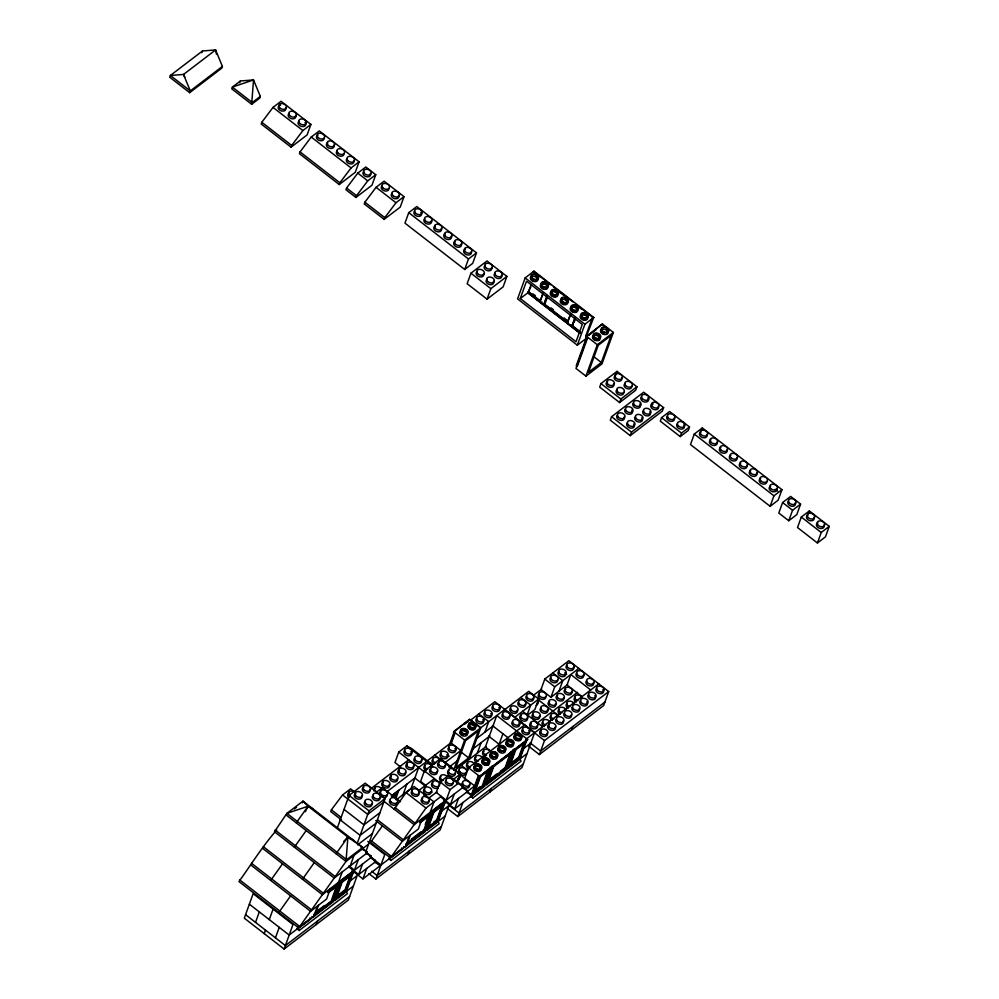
<?xml version="1.0" encoding="UTF-8"?>
<svg xmlns="http://www.w3.org/2000/svg" width="999" height="999" viewBox="0 0 999 999"><rect width="100%" height="100%" fill="white"/><g stroke="black" fill="none" stroke-linecap="round" stroke-linejoin="round"><path stroke-width="1.5" d="M352.747 839.722L347.889 837.1L346.016 861.438L298.713 927.921L238.973 881.593C251.311 864.335 262.712 845.928 276.748 829.994M201.86 52.722L202.497 50.974L215.609 49.95L222.402 66.409L221.766 68.169L189.66 92.67L169.743 77.223L170.379 75.474L202.497 50.974M189.66 92.67L190.297 90.921L222.402 66.409M239.772 82.717L240.409 80.969L253.534 79.945L260.327 96.404L259.69 98.152L251.661 104.283L231.756 88.836L232.38 87.088L240.409 80.969M251.661 104.283L253.534 79.945L232.38 87.088L252.297 102.535L260.327 96.404M261.813 122.265L261.189 124.013L291.046 147.178L307.105 134.927L310.901 124.425L281.044 101.274L273.014 107.392L261.813 122.265L291.683 145.429L291.046 147.178M300.05 151.91L299.425 153.659L339.248 184.54L355.294 172.29L359.103 161.801L319.28 130.919L311.251 137.038L300.05 151.91L339.872 182.792L339.248 184.54M346.591 187.999L345.954 189.748L355.906 197.465L371.965 185.215L375.761 174.725L365.809 166.995L357.779 173.127L346.591 187.999L356.543 195.717L355.906 197.465M364.885 202.185L364.248 203.933L384.153 219.368L400.212 207.118L404.008 196.628L384.103 181.181L376.074 187.312L364.885 202.185L384.79 217.62L384.153 219.368M408.753 212.65L404.957 223.139L464.685 269.468L472.714 263.336L476.511 252.847L416.783 206.531L408.753 212.65L468.494 258.966L464.685 269.468M470.941 273.214L467.145 283.716L487.05 299.151L503.109 286.9L506.905 276.411L487 260.964L470.941 273.214L490.846 288.661L487.05 299.151M286.288 815.122L346.016 861.438L362.075 849.187L362.712 847.439L302.972 801.123L286.913 813.373L274.463 831.742L334.19 878.059L366.308 853.558L366.933 851.81L360.901 847.127M255.519 922.389L259.315 911.9M270.717 880.419L282.542 863.798M302.335 802.871L302.972 801.123L308.067 806.218L350.05 838.71M296.241 822.839L308.067 806.218L312.924 808.84M294.368 847.177L306.193 830.556M264.211 933.615L265.472 930.106M269.28 919.617L273.077 909.127M278.796 912.474L290.634 895.853M275.437 937.836L279.233 927.334M302.46 879.245L314.285 862.624M354.22 791.645L350.599 788.835L342.57 794.967L331.381 809.827L330.744 811.575L341.608 820.004M525.174 277.897L517.582 298.876L577.31 345.192L586.95 337.849L585.976 337.325L593.743 317.47L534.003 271.154L525.174 277.897L584.914 324.213L577.31 345.192M284.128 949.05L292.982 924.562L253.159 893.68L244.305 918.168L284.128 949.05L348.351 900.049L357.205 875.561L349.188 881.692M520.254 298.526L526.535 281.181L582.292 324.413L576.011 341.745L520.254 298.526L528.234 292.545L531.056 284.752M533.041 272.203L534.003 271.154M297.215 928.933L298.164 926.31M530.856 286.913L527.834 292.857L579.944 333.266M337.387 827.771L349.101 795.416L365.159 783.166L385.065 798.613L365.759 851.947M336.064 853.72L347.889 837.1L362.712 847.439L346.653 859.689L286.913 813.373L308.067 806.218L305.307 811.75M317.52 906.056L314.011 915.746L332.979 901.273L338.998 884.664L328.321 892.806M318.569 905.169L314.772 915.671L298.713 927.921M528.146 291.983L540.097 301.248L543.094 292.932M540.097 301.248L542.994 294.018M316.233 924.55L317.507 921.053M330.394 888.548L326.598 899.05L310.539 911.3L250.799 864.984M570.879 313.861L567.469 322.477L543.956 304.233L546.952 295.929M543.956 304.233L547.365 295.617M545.154 303.321L547.165 297.777M331.993 898.738L336.501 886.275M337.5 885.276L331.98 900.511L313.948 914.26M338.424 882.429L342.22 871.94M333.491 897.939L337.075 888.049M336.7 884.252L339.123 882.404L340.11 883.178L333.466 901.535L312.899 917.232L311.9 916.47M342.108 882.292L336.089 898.9L345.729 891.558L351.735 874.937L342.108 882.292L340.622 881.255L333.978 899.624L334.965 900.386L341.621 882.03L352.859 873.451L351.86 872.676M357.305 843.218L369.006 810.863L385.065 798.613M350.249 865.808L354.046 855.319M350.736 874.162L344.405 891.657L342.095 893.431M345.729 889.634L350.324 876.922M352.51 872.502L346.016 890.434L347.377 893.73L299.213 930.481L296.815 928.62M352.859 873.451L346.216 891.82L334.965 900.386M348.951 865.883L354.483 870.179L358.279 859.677M327.884 892.194L353.971 871.965L329.27 890.808M386.563 792.02L426.71 761.4L431.568 764.023L411.65 748.576L406.793 745.953L398.763 752.085L394.967 762.574L400.824 767.12M348.751 866.82L358.703 874.55L362.512 864.048M382.392 825.836L370.567 842.457L390.472 857.904L406.531 845.654L410.327 835.152M352.073 870.491L362.937 878.908L366.733 868.418M354.483 870.179L370.529 857.929L371.166 856.18L365.634 851.885M395.005 797.589L396.553 793.331L391.883 796.89M567.469 322.477L570.479 314.161M395.704 798.888L398.826 790.271L391.396 795.966M358.703 874.55L374.762 862.299L375.399 860.551L369.867 856.255M394.218 809.227L406.044 792.607L414.073 786.475L433.991 801.922L430.182 812.412M580.319 332.43L571.952 325.949L574.962 317.645M574.862 318.718L572.352 325.637L579.52 331.193M403.047 794.642L406.855 784.14M574.163 322.265L575.162 319.493M373.589 860.239L379.62 864.909L378.996 866.657L362.937 878.908M368.856 873.588L375.886 879.033L384.752 854.545L367.769 841.383M411.076 788.511L418.681 767.519M388.986 858.915L389.935 856.293M390.472 857.904L402.31 841.283L418.356 829.033L422.152 818.531M457.043 783.241L460.377 774.063L440.459 758.628L424.4 770.878L420.604 781.368L426.461 785.913M444.742 801.173L414.135 824.662L402.31 841.283L375.761 820.691M585.776 335.939L592.432 317.57M586.126 336.863L602.409 323.951L613.361 332.442L601.985 363.886L585.926 376.136L575.973 368.419L587.112 337.637L586.126 336.863L602.409 323.951M406.281 844.342L408.778 837.424M441.133 796.34L425.961 808.041L414.135 824.662L382.754 800.336M408.004 854.532L409.265 851.036M450.724 743.281L454.433 733.016L453.683 731.593L469.73 719.342L480.681 727.834L464.635 740.084L453.721 770.217M449.313 745.266L454.008 732.292L455.007 733.066L451.348 743.156M585.926 376.136L597.315 344.705L613.361 332.442M440.084 781.942L436.288 792.444L446.241 800.162L462.3 787.911L462.937 786.163L452.972 778.446L448.114 775.823L440.084 781.942L450.037 789.672L446.241 800.162M425.249 824.562L427.759 817.644M429.258 815.259L423.751 830.494L405.719 844.242M424.75 829.345L428.321 819.455M432.392 811.238L425.736 829.607L426.735 830.369L437.974 821.802L444.617 803.433L443.631 802.659L432.392 811.238L433.866 812.274L443.506 804.919L437.487 821.54L427.859 828.883L427.097 828.308L436.738 820.953L442.757 804.345M403.658 846.453L404.657 847.214L425.224 831.518L431.88 813.161L430.881 812.387M426.735 830.369L433.379 812.012L444.617 803.433M427.859 828.883L433.866 812.274M453.446 732.255L469.73 719.342M601.323 362.487L611.113 335.464L598.264 345.267L588.486 372.29L601.323 362.487L593.581 356.493M436.176 821.64L442.507 804.145L440.097 805.993M438.099 819.542L443.544 804.507M419.642 822.177L445.741 801.947L419.805 821.74M600.961 383.604L599.7 387.1L619.605 402.547L635.664 390.284L636.925 386.788L617.02 371.353L600.961 383.604L620.866 399.038L619.605 402.547M440.522 796.802L450.474 804.532L454.27 794.03M468.643 757.879L478.434 730.856L465.584 740.646L455.806 767.682L468.643 757.879L460.901 751.872M469.305 759.277L480.706 727.796L504.782 709.415M464.448 778.933L468.506 767.731L524.7 724.862M443.843 800.474L454.707 808.89L458.504 798.401M477.335 753.146L481.131 742.657M484.927 732.167L488.723 721.665L478.771 713.948M616.171 373.688L617.02 371.353M447.227 808.391L457.767 816.558L462.837 802.572M450.474 804.532L466.533 792.282L467.157 790.534L461.625 786.238M470.754 796.64L478.296 775.898L479.295 776.66L527.622 739.472L496.753 715.546L485.364 747.027L491.221 751.56M478.933 777.359L473.414 792.594L483.054 785.239L488.561 770.017M479.295 776.66L527.622 739.472M479.932 776.485L478.946 775.711L472.29 794.08L473.289 794.854L479.932 776.485L491.183 767.919L490.184 767.145M611.588 416.695L610.314 420.192L630.232 435.626L662.337 411.126L663.611 407.629L643.693 392.195L611.588 416.695L631.493 432.13L630.232 435.626M483.054 783.478L487.562 771.016M484.552 782.679L488.136 772.789M484.04 786.013L490.059 769.405L480.419 776.747L474.413 793.368L484.04 786.013L482.554 784.852M499.113 744.255L502.909 733.753M473.289 794.854L484.527 786.275L491.683 767.02M487.162 781.106L489.16 775.561M491.171 770.029L492.17 767.257M484.527 786.275L483.528 785.501L485.539 783.978L486.538 784.752L493.181 766.383L513.761 750.686L512.762 749.912M487.662 783.253L493.668 766.645L512.637 752.172L511.638 751.398L505.631 768.019L486.663 782.492L487.662 783.253L506.618 768.793L512.637 752.172M489.872 792.057L491.146 788.561M500.387 771.253L505.132 767.632L510.639 752.397M506.63 766.87L511.226 754.145M507.617 767.132L508.616 767.906L515.259 749.537L526.498 740.958L525.499 740.184M518.369 758.291L508.741 765.646L509.727 766.408L515.746 749.799L525.387 742.444M528.871 746.39L539.41 754.57L603.633 705.556L608.703 691.57L568.881 660.689L544.792 679.07L540.996 689.56L550.948 697.277L567.619 684.552M539.41 754.57L544.48 740.571L504.657 709.69L528.733 691.32L538.698 699.038L534.89 709.527L526.873 715.659L530.669 705.157L520.716 697.439M523.888 743.056L518.056 759.165L511.101 764.472M519.368 757.142L523.976 744.43M508.616 767.906L519.855 759.327L526.498 740.958M480.706 727.796L470.741 720.079L494.83 701.698L534.652 732.579L521.99 767.557L457.767 816.558M550.948 697.277L554.745 686.788L578.833 668.406M558.978 691.158L562.774 680.656L552.822 672.939M661.575 417.657L660.314 421.153L680.219 436.588L688.249 430.469L689.51 426.973L669.605 411.526L661.575 417.657L681.493 433.091L680.219 436.588M571.528 730.057L572.789 726.56M694.28 434.053L690.484 444.555L770.129 506.306L778.159 500.187L781.955 489.685L702.309 427.934L694.28 434.053L773.925 495.816L770.129 506.306M701.36 430.557L702.309 427.934M782.604 502.547L778.808 513.036L788.76 520.754L796.79 514.635L800.586 504.133L790.634 496.416L782.604 502.547L792.557 510.264L788.76 520.754M801.31 517.045L797.514 527.547L817.432 542.981L825.449 536.85L829.257 526.361L809.34 510.926L801.31 517.045L821.228 532.492L817.432 542.981M808.391 513.548L809.34 510.926M291.683 145.429L302.884 130.557L310.901 124.425M339.872 182.792L351.074 167.919L359.103 161.801M356.543 195.717L367.732 180.844L375.761 174.725M384.79 217.62L395.991 202.747L404.008 196.628M343.681 841.508L347.889 837.1M468.494 258.966L476.511 252.847M490.846 288.661L506.905 276.411M541.171 302.585L541.97 301.973M571.041 325.749L571.84 325.125M571.952 325.949L573.151 325.025M584.914 324.213L593.743 317.47M589.098 335.065L596.316 329.558M620.866 399.038L636.925 386.788M631.493 432.13L663.611 407.629M681.493 433.091L689.51 426.973M294.318 808.99L296.603 807.242M370.429 789.023L408.716 759.802M464.847 724.025L468.456 721.266M376.598 792.032L382.33 787.662L400.437 801.697M773.925 495.816L781.955 489.685M391.408 795.916L415.497 777.547M383.803 802.11L367.744 814.36L342.57 794.967M396.166 799.887L411.7 788.036M476.898 738.286L493.581 725.561M532.966 695.679L541.608 689.085M380.007 812.599L363.948 824.849L344.031 809.415M449.026 767.157L457.043 761.026M473.101 748.775L489.772 736.063M418.306 790.846L434.365 778.596M376.198 823.089L360.152 835.339L340.234 819.904M514.61 717.407L538.698 699.038M792.557 510.264L800.586 504.133M454.483 770.579L485.976 746.553M357.58 844.892L372.402 833.591M362.437 848.788L368.606 844.08M428.259 798.563L436.9 791.97M452.959 779.72L460.377 774.063M484.053 757.13L486.488 755.281M450.037 789.672L458.066 783.541L462.937 786.163M536.825 723.376L577.584 692.282M352.984 871.19L322.365 894.679L262.637 848.363M534.652 732.579L526.623 738.698L519.368 759.065L509.727 766.408M337.999 882.941L352.822 871.628L353.821 872.402M431.006 811.975L444.592 801.61L445.579 802.384M534.527 732.854L598.751 683.853M341.745 880.394L350.736 873.538M347.128 876.922L349.538 875.087M328.009 892.407L340.11 883.178M419.78 822.389L431.88 813.161M420.092 822.789L430.756 814.647L424.737 831.255L405.781 845.728M440.946 811.675L448.976 805.544L440.109 830.032L375.886 879.033M466.633 792.07L474.662 785.951L458.254 773.238M522.827 749.2L530.856 743.069M318.444 910.064L324.375 905.544M339.41 894.068L344.23 890.396L345.729 891.558M411.401 839.148L420.879 831.917M433.591 822.214L435.989 820.379L437.487 821.54M474.125 791.283L480.144 786.7M488.536 780.294L496.828 773.963M509.44 764.335L517.869 757.904L519.855 759.327M336.301 897.214L344.73 890.783M428.059 827.197L436.488 820.766M316.733 912.774L322.789 908.153M325.212 906.305L331.256 901.697M337.45 896.965L339.772 895.191M408.504 842.756L415.759 837.212M418.181 835.364L423.027 831.68M473.101 793.468L471.491 794.692L472.852 797.989L521.016 761.238L520.117 759.04M476.573 790.808L482.38 786.388M494.006 777.509L504.907 769.205M300.761 925.861L310.402 918.506M392.532 855.843L402.16 848.488M297.839 928.458L289.186 935.064L249.363 904.182M346.004 891.707L353.409 886.051M389.598 858.441L380.956 865.047L370.417 856.867M437.762 821.69L445.179 816.033M454.707 808.89L471.478 795.966M519.642 759.215L527.06 753.558M486.538 784.752L507.105 769.055L514.26 748.763L515.746 749.799M544.48 740.571L608.703 691.57M388.586 858.603L390.971 860.464L439.135 823.713L437.787 820.416L436.975 821.028L437.974 821.802M821.228 532.492L829.257 526.361M349.613 896.553L285.389 945.554L245.567 914.672M441.383 826.535L377.147 875.536L371.628 871.24M523.251 764.06L459.028 813.061L448.489 804.882M604.907 702.06L540.684 751.061L530.132 742.894M501.96 747.364L501.173 747.215A3.959 2.797 19.9 0 0 500.199 747.227M462.3 787.911L467.157 790.534M466.533 792.282L471.391 794.892L466.558 791.158M362.075 849.187L366.933 851.81M366.308 853.558L371.166 856.18M370.529 857.929L375.399 860.551M374.762 862.299L379.62 864.909M533.853 271.591L546.041 281.044M548.476 282.929L550.911 284.827M553.359 286.713L572.864 301.835M576.51 304.67L593.581 317.907M602.172 324.613L603.171 325.387M557.779 290.709L563.848 295.417M579.657 307.667L581.98 309.465M532.929 293.843L535.327 295.692M551.036 307.879L553.384 309.702M563.973 317.907L567.494 320.642M586.363 336.201L597.315 344.705M528.546 291.671L540.496 300.936M544.355 303.933L567.869 322.165M528.234 292.545L568.556 323.813M569.38 324.45L580.456 333.042M527.884 292.707L580.007 333.117M775.286 489.223L777.734 491.121M273.014 107.392L302.884 130.557M311.251 137.038L351.074 167.919M357.779 173.127L367.732 180.844M376.074 187.312L395.991 202.747M590.721 689.972L570.804 674.537L567.007 685.027L582.23 696.84M544.792 679.07L554.745 686.788M537.649 699.312L558.741 715.671M522.639 711.288L542.544 726.723M526.461 739.135L527.46 739.909M492.37 725.586L508.179 737.849M469.493 720.004L470.492 720.766M488.573 736.076L499.7 744.705M505.132 767.632L506.618 768.793M453.683 731.593L464.635 740.084M492.195 765.609L493.668 766.645M488.511 764.722L488.012 764.335A3.297 2.335 19.9 0 0 487.187 760.639A3.297 2.335 19.9 0 0 482.592 760.938M468.506 767.731L479.458 776.223M460.689 764.947L467.719 770.391M434.84 755.069L444.792 762.786L460.851 750.536L450.886 742.819L426.81 761.201L430.319 763.923M445.379 763.248L451.236 767.781M448.114 775.823L458.066 783.541M406.793 745.953L432.742 766.071M470.467 796.128L472.852 797.989M424.4 770.878L439.885 782.879M398.763 752.085L424.712 772.202M414.872 778.021L425.424 786.188M423.838 795.129L426.049 796.852M406.044 792.607L425.961 808.041M394.855 807.467L414.76 822.914M423.251 830.107L425.224 831.518M349.101 795.416L369.006 810.863M377.597 819.879L402.934 839.535M401.66 847.976L402.647 848.75L391.408 857.329L390.422 856.555L389.61 857.167L390.971 860.464M331.381 809.827L341.034 817.319M371.203 840.708L391.108 856.155M275.087 829.994L334.827 876.31M263.261 846.615L323.002 892.931M331.481 900.124L332.979 901.273M251.436 863.223L311.176 909.552M309.89 917.994L310.889 918.768L299.65 927.347L298.651 926.572L297.852 927.184L299.213 930.481M239.61 879.844L299.35 926.173M184.778 77.185L183.504 74.45L170.379 75.474L190.297 90.921L183.504 74.45L215.609 49.95L216.483 54.358M506.431 743.743L506.618 744.392A3.297 2.335 19.9 0 0 509.115 746.328M369.705 789.66A3.959 2.797 19.9 0 1 367.807 792.969A3.959 2.797 19.9 0 1 362.837 791.021A3.959 2.797 19.9 0 1 363.861 787.374M379.657 797.377A3.959 2.797 19.9 0 1 375.487 800.561A3.959 2.797 19.9 0 1 373.089 795.491M361.675 795.778A3.959 2.797 19.9 0 1 359.777 799.088A3.959 2.797 19.9 0 1 354.807 797.152A3.959 2.797 19.9 0 1 355.831 793.506M371.628 803.508A3.959 2.797 19.9 0 1 367.457 806.68A3.959 2.797 19.9 0 1 365.06 801.623M621.565 377.847A3.959 2.797 19.9 0 1 619.667 381.156A3.959 2.797 19.9 0 1 614.697 379.208A3.959 2.797 19.9 0 1 615.721 375.562M631.755 386.338A3.959 2.797 19.9 0 1 626.848 388.574A3.959 2.797 19.9 0 1 624.949 383.678M613.536 383.966A3.959 2.797 19.9 0 1 611.638 387.275A3.959 2.797 19.9 0 1 606.668 385.339A3.959 2.797 19.9 0 1 607.692 381.693M623.726 392.457A3.959 2.797 19.9 0 1 618.831 394.705A3.959 2.797 19.9 0 1 616.92 389.81M305.02 122.452A3.959 2.797 19.9 0 1 304.433 126.236A3.959 2.797 19.9 0 1 299.25 125.262A3.959 2.797 19.9 0 1 298.926 121.316M285.577 107.755A3.959 2.797 19.9 0 1 281.406 110.939A3.959 2.797 19.9 0 1 279.021 105.882M279.745 105.482A3.959 2.797 19.9 0 1 280.619 105.27M295.542 115.472A3.959 2.797 19.9 0 1 291.371 118.656A3.959 2.797 19.9 0 1 288.973 113.599M370.354 173.489A3.959 2.797 19.9 0 1 366.183 176.673A3.959 2.797 19.9 0 1 363.786 171.603M445.005 765.109A3.959 2.797 19.9 0 1 443.106 768.418A3.959 2.797 19.9 0 1 438.136 766.483A3.959 2.797 19.9 0 1 439.16 762.836M454.957 772.839A3.959 2.797 19.9 0 1 453.071 776.148A3.959 2.797 19.9 0 1 448.089 774.2A3.959 2.797 19.9 0 1 449.113 770.554M441.795 781.767A3.959 2.797 19.9 0 1 441.083 776.685M443.394 780.394A3.959 2.797 19.9 0 1 440.709 775.586A3.959 2.797 19.9 0 1 447.077 776.473M436.975 771.24A3.959 2.797 19.9 0 1 435.089 774.55A3.959 2.797 19.9 0 1 430.107 772.602A3.959 2.797 19.9 0 1 431.131 768.955M418.618 792.969A3.959 2.797 19.9 0 1 414.448 796.153A3.959 2.797 19.9 0 1 412.05 791.083M428.571 800.686A3.959 2.797 19.9 0 1 426.685 803.995A3.959 2.797 19.9 0 1 421.703 802.06A3.959 2.797 19.9 0 1 422.727 798.413M349.151 797.602A3.959 2.797 19.9 0 1 348.052 793.993M348.576 793.443A3.959 2.797 19.9 0 1 349.3 793.044M349.787 795.853A3.959 2.797 19.9 0 1 348.913 791.957A3.959 2.797 19.9 0 1 353.746 791.633M387.113 794.917A3.959 2.797 19.9 0 1 385.139 797.427A3.959 2.797 19.9 0 1 380.894 796.415M380.194 795.753A3.959 2.797 19.9 0 1 381.044 791.87M397.065 802.634A3.959 2.797 19.9 0 1 392.17 804.882A3.959 2.797 19.9 0 1 390.272 799.987M431.106 791.982A3.959 2.797 19.9 0 1 425.736 794.018A3.959 2.797 19.9 0 1 425.037 788.935M438.311 787.836A3.959 2.797 19.9 0 1 432.542 787.037A3.959 2.797 19.9 0 1 433.067 782.804M432.18 792.132A2.635 1.861 19.9 0 1 430.282 792.157M438.948 786.088A3.959 2.797 19.9 0 1 432.517 784.452A3.959 2.797 19.9 0 1 435.876 780.868A3.959 2.797 19.9 0 1 439.46 785.526M427.709 769.317A3.959 2.797 19.9 0 1 424.475 765.734A3.959 2.797 19.9 0 1 428.221 763.673A3.959 2.797 19.9 0 1 432.117 766.907M426.111 770.691A3.959 2.797 19.9 0 1 425.412 765.609M421.291 760.164A3.959 2.797 19.9 0 1 417.12 763.348A3.959 2.797 19.9 0 1 414.722 758.278M410.851 751.71A3.959 2.797 19.9 0 1 410.277 755.481A3.959 2.797 19.9 0 1 405.094 754.507A3.959 2.797 19.9 0 1 404.77 750.561M452.897 783.079A3.959 2.797 19.9 0 1 447.989 785.326A3.959 2.797 19.9 0 1 446.091 780.431M397.202 778.546A3.959 2.797 19.9 0 1 395.317 781.855A3.959 2.797 19.9 0 1 390.347 779.907A3.959 2.797 19.9 0 1 391.371 776.26M413.261 766.295A3.959 2.797 19.9 0 1 411.376 769.605A3.959 2.797 19.9 0 1 406.406 767.657A3.959 2.797 19.9 0 1 407.43 764.01M405.232 772.414A3.959 2.797 19.9 0 1 403.346 775.724A3.959 2.797 19.9 0 1 398.376 773.788A3.959 2.797 19.9 0 1 399.4 770.142M389.185 784.665A3.959 2.797 19.9 0 1 387.287 787.974A3.959 2.797 19.9 0 1 382.317 786.038A3.959 2.797 19.9 0 1 383.341 782.392M376.648 791.857A3.959 2.797 19.9 0 1 375.562 786.937A3.959 2.797 19.9 0 1 381.78 789.048M373.763 790.883A3.959 2.797 19.9 0 1 375.312 788.511M607.467 330.469A3.959 2.797 19.9 0 1 606.63 334.365A3.959 2.797 19.9 0 1 601.273 332.829A3.959 2.797 19.9 0 1 602.11 328.933M605.931 329.27A3.959 2.797 19.9 0 1 606.78 329.807M596.94 335.027A3.959 2.797 19.9 0 1 599.85 339.535A3.959 2.797 19.9 0 1 593.93 339.61A3.959 2.797 19.9 0 1 594.08 335.065M607.292 333.117A3.297 2.335 19.9 0 1 606.868 333.579M603.883 333.941A3.297 2.335 19.9 0 1 602.36 333.179M601.785 332.63A3.297 2.335 19.9 0 1 601.386 332.018M601.448 330.182A3.297 2.335 19.9 0 1 604.87 329.358A3.297 2.335 19.9 0 1 607.554 331.93M593.418 336.313A3.297 2.335 19.9 0 1 598.014 336.001A3.297 2.335 19.9 0 1 598.838 339.71M597.502 340.209A3.297 2.335 19.9 0 1 596.69 340.222M595.054 339.76A3.297 2.335 19.9 0 1 594.343 339.31M593.756 338.761A3.297 2.335 19.9 0 1 593.356 338.137M484.14 759.477A3.959 2.797 19.9 0 0 481.83 762.587A3.959 2.797 19.9 0 0 486.263 765.359A3.959 2.797 19.9 0 0 489.335 762.749L489.098 761.975A3.297 2.335 19.9 0 0 485.814 758.216A3.297 2.335 19.9 0 0 483.566 761.638A3.297 2.335 19.9 0 0 489.073 762.125A3.959 2.797 19.9 0 0 486.113 759.652M487.4 764.672A3.297 2.335 19.9 0 1 485.027 764.697M484.228 764.385A3.297 2.335 19.9 0 1 483.516 763.935M482.942 763.386A3.297 2.335 19.9 0 1 482.542 762.774M499.313 747.439A3.959 2.797 19.9 0 0 500.024 752.534A3.959 2.797 19.9 0 0 505.394 750.499L505.157 749.725A3.959 2.797 19.9 0 0 504.67 748.975M503.134 747.776A3.959 2.797 19.9 0 1 503.983 748.313M512.699 742.856A3.959 2.797 19.9 0 1 510.988 746.952L510.014 746.965A3.959 2.797 19.9 0 1 505.794 743.693L505.819 742.944A3.959 2.797 19.9 0 1 512.012 742.195M512.087 745.966A3.297 2.335 19.9 0 1 510.751 746.465M506.68 742.557A3.297 2.335 19.9 0 1 510.501 741.882A3.297 2.335 19.9 0 1 512.762 744.942M495.104 753.908A3.959 2.797 19.9 0 1 496.728 758.428A3.959 2.797 19.9 0 1 490.884 757.916A3.959 2.797 19.9 0 1 491.283 753.571M474.338 767.632A3.297 2.335 19.9 0 1 478.783 766.558A3.297 2.335 19.9 0 1 479.982 770.466M479.383 770.791A3.297 2.335 19.9 0 1 476.998 770.828M476.198 770.516A3.297 2.335 19.9 0 1 474.513 768.893M478.084 765.783A3.959 2.797 19.9 0 1 481.006 770.291A3.959 2.797 19.9 0 1 475.087 770.366A3.959 2.797 19.9 0 1 475.237 765.821M504.495 751.623A3.297 2.335 19.9 0 1 504.07 752.085M501.086 752.447A3.297 2.335 19.9 0 1 499.575 751.685M498.988 751.136A3.297 2.335 19.9 0 1 498.401 749.874M498.651 748.688A3.297 2.335 19.9 0 1 502.072 747.864A3.297 2.335 19.9 0 1 504.757 750.436M490.621 754.819A3.297 2.335 19.9 0 1 495.217 754.507A3.297 2.335 19.9 0 1 496.041 758.216M493.056 758.578A3.297 2.335 19.9 0 1 491.545 757.816M490.971 757.267A3.297 2.335 19.9 0 1 490.571 756.643M520.117 739.834A3.297 2.335 19.9 0 1 518.781 740.346M517.969 740.346A3.297 2.335 19.9 0 1 514.448 737.624M514.473 737A3.297 2.335 19.9 0 1 518.131 735.614A3.297 2.335 19.9 0 1 520.791 738.81M482.842 719.692A3.959 2.797 19.9 0 1 482.255 723.476A3.959 2.797 19.9 0 1 477.072 722.502A3.959 2.797 19.9 0 1 476.748 718.556M454.957 748.563A3.959 2.797 19.9 0 1 454.383 752.347A3.959 2.797 19.9 0 1 449.2 751.373A3.959 2.797 19.9 0 1 448.863 747.427M446.928 754.695A3.959 2.797 19.9 0 1 446.353 758.466A3.959 2.797 19.9 0 1 441.171 757.492A3.959 2.797 19.9 0 1 440.834 753.546M449.2 756.093A2.635 1.861 19.9 0 1 446.815 756.38M490.859 713.573A3.959 2.797 19.9 0 1 490.284 717.344A3.959 2.797 19.9 0 1 485.102 716.37A3.959 2.797 19.9 0 1 484.777 712.424M498.888 707.442A3.959 2.797 19.9 0 1 498.314 711.226A3.959 2.797 19.9 0 1 493.131 710.252A3.959 2.797 19.9 0 1 492.807 706.305M474.787 725.861A3.959 2.797 19.9 0 1 472.44 729.994A3.959 2.797 19.9 0 1 467.969 725.711A3.959 2.797 19.9 0 1 474.1 725.199M466.77 731.992A3.959 2.797 19.9 0 1 466.183 735.764A3.959 2.797 19.9 0 1 461.001 734.789A3.959 2.797 19.9 0 1 460.676 730.843M462.287 730.244A3.959 2.797 19.9 0 1 464.26 730.419M465.222 730.793A3.959 2.797 19.9 0 1 466.071 731.33M474.188 728.97A3.297 2.335 19.9 0 1 472.852 729.47M472.04 729.482A3.297 2.335 19.9 0 1 468.519 726.76M468.768 725.574A3.297 2.335 19.9 0 1 472.589 724.887A3.297 2.335 19.9 0 1 474.85 727.946M466.595 734.627A3.297 2.335 19.9 0 1 466.158 735.089M463.174 735.451A3.297 2.335 19.9 0 1 461.663 734.69M461.088 734.14A3.297 2.335 19.9 0 1 460.489 732.879M460.739 731.693A3.297 2.335 19.9 0 1 464.572 731.006A3.297 2.335 19.9 0 1 466.82 734.065M518.806 722.889A3.959 2.797 19.9 0 1 518.231 726.66A3.959 2.797 19.9 0 1 513.049 725.686A3.959 2.797 19.9 0 1 512.712 721.74M509.328 715.908A3.959 2.797 19.9 0 1 505.157 719.093A3.959 2.797 19.9 0 1 502.759 714.023M528.758 730.606A3.959 2.797 19.9 0 1 528.184 734.377A3.959 2.797 19.9 0 1 523.001 733.403A3.959 2.797 19.9 0 1 522.677 729.47M476.748 762.449A3.959 2.797 19.9 0 1 474.787 758.316M475.312 757.754A3.959 2.797 19.9 0 1 476.036 757.354M478.334 761.076A3.959 2.797 19.9 0 1 475.949 756.006A3.959 2.797 19.9 0 1 482.505 757.891M486.363 754.944A3.959 2.797 19.9 0 1 483.966 749.887A3.959 2.797 19.9 0 1 490.534 751.76M484.777 756.318A3.959 2.797 19.9 0 1 482.817 752.185M483.341 751.635A3.959 2.797 19.9 0 1 484.065 751.236M470.304 767.195A3.959 2.797 19.9 0 1 467.919 762.137A3.959 2.797 19.9 0 1 474.475 764.01M468.718 768.568A3.959 2.797 19.9 0 1 468.007 763.486M466.058 772.664A3.959 2.797 19.9 0 1 461.163 774.912A3.959 2.797 19.9 0 1 459.253 770.004M434.24 764.372A3.959 2.797 19.9 0 1 432.817 759.677M435.839 762.986A3.959 2.797 19.9 0 1 433.441 757.929A3.959 2.797 19.9 0 1 440.01 759.814M448.801 766.121A3.959 2.797 19.9 0 1 449.488 766.782M469.243 784.715A3.959 2.797 19.9 0 1 465.072 787.899A3.959 2.797 19.9 0 1 462.674 782.841M459.29 776.997A3.959 2.797 19.9 0 1 457.092 780.356M457.892 773.313A3.959 2.797 19.9 0 1 460.177 776.398A3.959 2.797 19.9 0 1 457.729 778.608M353.683 160.564A3.959 2.797 19.9 0 1 349.513 163.749A3.959 2.797 19.9 0 1 347.115 158.679M343.968 153.621A3.959 2.797 19.9 0 1 339.073 155.869A3.959 2.797 19.9 0 1 337.163 150.961M324.051 138.174A3.959 2.797 19.9 0 1 318.681 140.21A3.959 2.797 19.9 0 1 317.982 135.127M333.778 145.13A3.959 2.797 19.9 0 1 331.88 148.439A3.959 2.797 19.9 0 1 326.91 146.491A3.959 2.797 19.9 0 1 327.934 142.845M388.886 188.449A3.959 2.797 19.9 0 1 383.978 190.697A3.959 2.797 19.9 0 1 382.08 185.789M398.601 195.392A3.959 2.797 19.9 0 1 394.43 198.576A3.959 2.797 19.9 0 1 392.033 193.506M441.233 228.459A3.959 2.797 19.9 0 1 439.348 231.768A3.959 2.797 19.9 0 1 434.378 229.82A3.959 2.797 19.9 0 1 435.389 226.174M431.281 220.729A3.959 2.797 19.9 0 1 427.11 223.913A3.959 2.797 19.9 0 1 424.712 218.856M420.841 212.275A3.959 2.797 19.9 0 1 420.267 216.046A3.959 2.797 19.9 0 1 415.084 215.072A3.959 2.797 19.9 0 1 414.76 211.126M451.186 236.176A3.959 2.797 19.9 0 1 449.3 239.485A3.959 2.797 19.9 0 1 444.33 237.537A3.959 2.797 19.9 0 1 445.354 233.891M461.151 243.893A3.959 2.797 19.9 0 1 459.253 247.203A3.959 2.797 19.9 0 1 454.283 245.267A3.959 2.797 19.9 0 1 455.307 241.608M471.103 251.611A3.959 2.797 19.9 0 1 469.218 254.92A3.959 2.797 19.9 0 1 464.235 252.984A3.959 2.797 19.9 0 1 465.259 249.338M491.533 267.457A3.959 2.797 19.9 0 1 487.362 270.642A3.959 2.797 19.9 0 1 484.977 265.572M501.498 275.175A3.959 2.797 19.9 0 1 497.327 278.359A3.959 2.797 19.9 0 1 494.93 273.301M493.469 281.306A3.959 2.797 19.9 0 1 489.298 284.49A3.959 2.797 19.9 0 1 486.9 279.42M483.504 273.589A3.959 2.797 19.9 0 1 479.333 276.76A3.959 2.797 19.9 0 1 476.948 271.703M575.549 307.192A3.959 2.797 19.9 0 1 576.248 312.275A3.959 2.797 19.9 0 1 570.179 309.228L570.204 308.479A3.959 2.797 19.9 0 1 572.614 306.643L573.576 306.631A3.959 2.797 19.9 0 1 574.587 306.818M574.325 312.013A3.297 2.335 19.9 0 1 570.891 308.466A3.297 2.335 19.9 0 1 575.774 307.879A3.297 2.335 19.9 0 1 575.874 311.825M556.493 292.295A3.959 2.797 19.9 0 1 555.919 296.965A3.959 2.797 19.9 0 1 550.262 293.793L550.287 293.044A3.959 2.797 19.9 0 1 552.697 291.209M553.671 291.196A3.959 2.797 19.9 0 1 555.631 291.758M544.717 283.654A3.959 2.797 19.9 0 0 540.334 285.327A3.959 2.797 19.9 0 0 543.531 289.161L544.53 289.348A3.959 2.797 19.9 0 0 547.939 286.75L547.702 285.976A3.959 2.797 19.9 0 0 545.679 284.028M546.615 288.336A3.297 2.335 19.9 0 1 546.003 288.674M543.631 288.699A3.297 2.335 19.9 0 1 542.832 288.386M542.12 287.937A3.297 2.335 19.9 0 1 541.545 287.387M540.946 286.126A3.297 2.335 19.9 0 1 543.781 283.966A3.297 2.335 19.9 0 1 547.302 286.688L547.277 287.312A3.297 2.335 19.9 0 1 547.052 287.874M567.844 302.185A3.959 2.797 19.9 0 1 562.487 304.22A3.959 2.797 19.9 0 1 561.775 299.138M564.622 299.101A3.959 2.797 19.9 0 1 565.584 299.475M566.445 300.012A3.959 2.797 19.9 0 1 567.132 300.674M586.438 319.218A3.297 2.335 19.9 0 1 582.654 319.268M581.942 318.818A3.297 2.335 19.9 0 1 581.368 318.269M580.968 317.645A3.297 2.335 19.9 0 1 584.028 314.897A3.297 2.335 19.9 0 1 586.875 318.756M535.726 276.311A3.959 2.797 19.9 0 1 537.35 280.831A3.959 2.797 19.9 0 1 531.505 280.319A3.959 2.797 19.9 0 1 531.905 275.974M586.351 315.447A3.959 2.797 19.9 0 1 585.639 320.167A3.959 2.797 19.9 0 1 580.107 316.695A3.959 2.797 19.9 0 1 585.501 314.91M556.568 296.054A3.297 2.335 19.9 0 1 551.498 295.105M550.899 293.843A3.297 2.335 19.9 0 1 554.57 291.833A3.297 2.335 19.9 0 1 557.005 295.592M565.921 304.108A3.297 2.335 19.9 0 1 563.536 304.133M562.737 303.821A3.297 2.335 19.9 0 1 561.051 302.21M560.851 301.561A3.297 2.335 19.9 0 1 564.522 299.55A3.297 2.335 19.9 0 1 566.957 303.321M530.993 278.409A3.297 2.335 19.9 0 1 535.464 276.711A3.297 2.335 19.9 0 1 536.051 280.944M533.678 280.981A3.297 2.335 19.9 0 1 531.181 279.046M533.279 697.801A3.959 2.797 19.9 0 1 529.108 700.986A3.959 2.797 19.9 0 1 526.71 695.928M517.22 710.052A3.959 2.797 19.9 0 1 513.049 713.236A3.959 2.797 19.9 0 1 510.664 708.179M525.249 703.933A3.959 2.797 19.9 0 1 521.078 707.117A3.959 2.797 19.9 0 1 518.693 702.047M557.604 680.207A3.959 2.797 19.9 0 1 552.709 682.442A3.959 2.797 19.9 0 1 550.799 677.547M564.91 672.564A3.959 2.797 19.9 0 1 564.335 676.335A3.959 2.797 19.9 0 1 559.153 675.361A3.959 2.797 19.9 0 1 558.828 671.415M573.426 667.182A3.959 2.797 19.9 0 1 569.255 670.366A3.959 2.797 19.9 0 1 566.858 665.297M566.708 674.238A2.635 1.861 19.9 0 1 564.797 674.263M537.137 725.499A3.959 2.797 19.9 0 1 535.252 728.808A3.959 2.797 19.9 0 1 530.269 726.86A3.959 2.797 19.9 0 1 531.293 723.214M527.185 717.781A3.959 2.797 19.9 0 1 525.287 721.091A3.959 2.797 19.9 0 1 520.317 719.143A3.959 2.797 19.9 0 1 521.341 715.496M593.331 682.617A3.959 2.797 19.9 0 1 589.16 685.801A3.959 2.797 19.9 0 1 586.763 680.731M583.379 674.899A3.959 2.797 19.9 0 1 579.208 678.084A3.959 2.797 19.9 0 1 576.81 673.014M576.373 702.047A3.959 2.797 19.9 0 1 574.937 697.352M577.971 700.674A3.959 2.797 19.9 0 1 575.574 695.604A3.959 2.797 19.9 0 1 582.142 697.489M568.344 708.166A3.959 2.797 19.9 0 1 566.908 703.483M569.942 706.793A3.959 2.797 19.9 0 1 567.544 701.735A3.959 2.797 19.9 0 1 574.113 703.608M563.523 697.639A3.959 2.797 19.9 0 1 561.638 700.948A3.959 2.797 19.9 0 1 556.655 699.013A3.959 2.797 19.9 0 1 557.679 695.366M571.553 691.52A3.959 2.797 19.9 0 1 569.655 694.829A3.959 2.797 19.9 0 1 564.685 692.881A3.959 2.797 19.9 0 1 565.709 689.235M545.779 696.815A3.959 2.797 19.9 0 1 540.884 699.063A3.959 2.797 19.9 0 1 538.973 694.168M555.494 703.771A3.959 2.797 19.9 0 1 553.608 707.08A3.959 2.797 19.9 0 1 548.626 705.132A3.959 2.797 19.9 0 1 549.65 701.485M560.314 714.297A3.959 2.797 19.9 0 1 558.891 709.602M561.913 712.924A3.959 2.797 19.9 0 1 559.515 707.854A3.959 2.797 19.9 0 1 566.083 709.74M538.149 700.424A3.959 2.797 19.9 0 1 536.825 703.571M537.749 702.946A3.959 2.797 19.9 0 1 536.188 705.319M547.464 709.889A3.959 2.797 19.9 0 1 543.294 713.074A3.959 2.797 19.9 0 1 540.896 708.016M539.435 716.021A3.959 2.797 19.9 0 1 535.264 719.205A3.959 2.797 19.9 0 1 532.867 714.135M552.285 720.416A3.959 2.797 19.9 0 1 550.861 715.734M544.268 726.548A3.959 2.797 19.9 0 1 542.832 721.852M545.854 725.174A3.959 2.797 19.9 0 1 543.456 720.104A3.959 2.797 19.9 0 1 550.024 721.99M553.883 719.043A3.959 2.797 19.9 0 1 551.485 713.985A3.959 2.797 19.9 0 1 558.054 715.858M602.809 689.597A3.959 2.797 19.9 0 1 602.235 693.368A3.959 2.797 19.9 0 1 597.052 692.394A3.959 2.797 19.9 0 1 596.728 688.461M594.78 695.716A3.959 2.797 19.9 0 1 594.205 699.5A3.959 2.797 19.9 0 1 589.023 698.526A3.959 2.797 19.9 0 1 588.698 694.58M586.75 701.847A3.959 2.797 19.9 0 1 586.176 705.619A3.959 2.797 19.9 0 1 580.993 704.657A3.959 2.797 19.9 0 1 580.669 700.711M579.208 708.716A3.959 2.797 19.9 0 1 575.037 711.9A3.959 2.797 19.9 0 1 572.639 706.83M547.09 733.216A3.959 2.797 19.9 0 1 545.204 736.525A3.959 2.797 19.9 0 1 540.234 734.59A3.959 2.797 19.9 0 1 541.258 730.931M555.119 727.085A3.959 2.797 19.9 0 1 553.234 730.394A3.959 2.797 19.9 0 1 548.251 728.458A3.959 2.797 19.9 0 1 549.275 724.812M571.178 714.834A3.959 2.797 19.9 0 1 567.007 718.019A3.959 2.797 19.9 0 1 564.61 712.961M563.149 720.966A3.959 2.797 19.9 0 1 558.978 724.15A3.959 2.797 19.9 0 1 556.58 719.08M633.628 424.038A3.959 2.797 19.9 0 1 633.054 427.809A3.959 2.797 19.9 0 1 627.872 426.835A3.959 2.797 19.9 0 1 627.547 422.889M624.15 417.058A3.959 2.797 19.9 0 1 619.979 420.242A3.959 2.797 19.9 0 1 617.582 415.172M631.705 410.189A3.959 2.797 19.9 0 1 631.131 413.961A3.959 2.797 19.9 0 1 625.948 412.999A3.959 2.797 19.9 0 1 625.611 409.053M658.191 406.406A3.959 2.797 19.9 0 1 654.02 409.578A3.959 2.797 19.9 0 1 651.623 404.52M652.347 404.12A3.959 2.797 19.9 0 1 653.234 403.908M647.764 397.939A3.959 2.797 19.9 0 1 647.177 401.71A3.959 2.797 19.9 0 1 641.995 400.736A3.959 2.797 19.9 0 1 641.67 396.803M649.687 411.788A3.959 2.797 19.9 0 1 649.113 415.559A3.959 2.797 19.9 0 1 643.93 414.585A3.959 2.797 19.9 0 1 643.606 410.639M639.735 404.058A3.959 2.797 19.9 0 1 639.148 407.842A3.959 2.797 19.9 0 1 633.965 406.868A3.959 2.797 19.9 0 1 633.641 402.922M641.658 417.907A3.959 2.797 19.9 0 1 641.083 421.678A3.959 2.797 19.9 0 1 635.901 420.716A3.959 2.797 19.9 0 1 635.576 416.77M683.628 425A3.959 2.797 19.9 0 1 683.041 428.771A3.959 2.797 19.9 0 1 677.859 427.797A3.959 2.797 19.9 0 1 677.534 423.851M674.15 418.019A3.959 2.797 19.9 0 1 669.979 421.203A3.959 2.797 19.9 0 1 667.582 416.133M706.855 434.415A3.959 2.797 19.9 0 1 704.969 437.724A3.959 2.797 19.9 0 1 699.987 435.789A3.959 2.797 19.9 0 1 701.011 432.142M716.807 442.145A3.959 2.797 19.9 0 1 714.922 445.454A3.959 2.797 19.9 0 1 709.952 443.506A3.959 2.797 19.9 0 1 710.976 439.86M726.773 449.862A3.959 2.797 19.9 0 1 724.874 453.171A3.959 2.797 19.9 0 1 719.904 451.223A3.959 2.797 19.9 0 1 720.928 447.577M736.725 457.579A3.959 2.797 19.9 0 1 734.827 460.889A3.959 2.797 19.9 0 1 729.857 458.953A3.959 2.797 19.9 0 1 730.881 455.294M776.785 489.235A3.959 2.797 19.9 0 1 771.415 491.271A3.959 2.797 19.9 0 1 770.704 486.176M766.82 481.506A3.959 2.797 19.9 0 1 762.424 483.916A3.959 2.797 19.9 0 1 759.502 479.408M760.027 478.858A3.959 2.797 19.9 0 1 760.751 478.459M746.678 465.297A3.959 2.797 19.9 0 1 744.792 468.606A3.959 2.797 19.9 0 1 739.809 466.67A3.959 2.797 19.9 0 1 740.833 463.024M756.63 473.014A3.959 2.797 19.9 0 1 752.959 476.323A3.959 2.797 19.9 0 1 749.55 471.69M750.074 471.141A3.959 2.797 19.9 0 1 750.798 470.741M795.179 502.909A3.959 2.797 19.9 0 1 791.008 506.093A3.959 2.797 19.9 0 1 788.611 501.023M823.838 525.137A3.959 2.797 19.9 0 1 821.952 528.446A3.959 2.797 19.9 0 1 816.982 526.498A3.959 2.797 19.9 0 1 817.994 522.852M813.885 517.407A3.959 2.797 19.9 0 1 812 520.716A3.959 2.797 19.9 0 1 807.017 518.781A3.959 2.797 19.9 0 1 808.041 515.134M586.688 336.9L576.248 365.721L577.247 366.496L587.687 337.674L586.688 336.9M363.648 789.522A3.959 2.797 19.9 0 0 370.267 790.109A3.959 2.797 19.9 0 0 366.346 785.401A3.959 2.797 19.9 0 0 363.648 789.522M373.614 797.239A3.959 2.797 19.9 0 0 380.219 797.826A3.959 2.797 19.9 0 0 376.298 793.131A3.959 2.797 19.9 0 0 373.614 797.239M355.632 795.641A3.959 2.797 19.9 0 0 362.237 796.228A3.959 2.797 19.9 0 0 358.316 791.533A3.959 2.797 19.9 0 0 355.632 795.641M365.584 803.358A3.959 2.797 19.9 0 0 372.19 803.945A3.959 2.797 19.9 0 0 368.269 799.25A3.959 2.797 19.9 0 0 365.584 803.358M615.509 377.697A3.959 2.797 19.9 0 0 622.127 378.284A3.959 2.797 19.9 0 0 618.206 373.589A3.959 2.797 19.9 0 0 615.509 377.697M625.474 385.427A3.959 2.797 19.9 0 0 632.08 386.014A3.959 2.797 19.9 0 0 628.159 381.306A3.959 2.797 19.9 0 0 625.474 385.427M607.492 383.828A3.959 2.797 19.9 0 0 614.098 384.415A3.959 2.797 19.9 0 0 610.177 379.72A3.959 2.797 19.9 0 0 607.492 383.828M617.444 391.546A3.959 2.797 19.9 0 0 624.05 392.132A3.959 2.797 19.9 0 0 620.129 387.437A3.959 2.797 19.9 0 0 617.444 391.546M299.45 123.052A3.959 2.797 19.9 0 0 306.056 123.639A3.959 2.797 19.9 0 0 302.135 118.943A3.959 2.797 19.9 0 0 299.45 123.052M279.533 107.617A3.959 2.797 19.9 0 0 286.151 108.204A3.959 2.797 19.9 0 0 282.23 103.509A3.959 2.797 19.9 0 0 279.533 107.617M289.498 115.335A3.959 2.797 19.9 0 0 296.104 115.921A3.959 2.797 19.9 0 0 292.183 111.226A3.959 2.797 19.9 0 0 289.498 115.335M364.31 173.351A3.959 2.797 19.9 0 0 370.916 173.938A3.959 2.797 19.9 0 0 366.995 169.231A3.959 2.797 19.9 0 0 364.31 173.351M438.961 764.972A3.959 2.797 19.9 0 0 445.566 765.559A3.959 2.797 19.9 0 0 441.645 760.863A3.959 2.797 19.9 0 0 438.961 764.972M448.913 772.689A3.959 2.797 19.9 0 0 455.519 773.276A3.959 2.797 19.9 0 0 451.598 768.581A3.959 2.797 19.9 0 0 448.913 772.689M430.931 771.103A3.959 2.797 19.9 0 0 437.537 771.69A3.959 2.797 19.9 0 0 433.616 766.982A3.959 2.797 19.9 0 0 430.931 771.103M412.575 792.831A3.959 2.797 19.9 0 0 419.18 793.418A3.959 2.797 19.9 0 0 415.259 788.711A3.959 2.797 19.9 0 0 412.575 792.831M422.527 800.549A3.959 2.797 19.9 0 0 429.133 801.136A3.959 2.797 19.9 0 0 425.212 796.428A3.959 2.797 19.9 0 0 422.527 800.549M390.784 801.722A3.959 2.797 19.9 0 0 397.402 802.309A3.959 2.797 19.9 0 0 393.481 797.614A3.959 2.797 19.9 0 0 390.784 801.722M380.831 794.005A3.959 2.797 19.9 0 0 387.437 794.592A3.959 2.797 19.9 0 0 383.529 789.897A3.959 2.797 19.9 0 0 380.831 794.005M424.825 791.071A3.959 2.797 19.9 0 0 431.431 791.658A3.959 2.797 19.9 0 0 427.522 786.962A3.959 2.797 19.9 0 0 424.825 791.071M415.247 760.027A3.959 2.797 19.9 0 0 421.853 760.614A3.959 2.797 19.9 0 0 417.932 755.918A3.959 2.797 19.9 0 0 415.247 760.027M405.294 752.309A3.959 2.797 19.9 0 0 411.9 752.896A3.959 2.797 19.9 0 0 407.979 748.189A3.959 2.797 19.9 0 0 405.294 752.309M446.615 782.167A3.959 2.797 19.9 0 0 453.221 782.754A3.959 2.797 19.9 0 0 449.3 778.059A3.959 2.797 19.9 0 0 446.615 782.167M391.158 778.408A3.959 2.797 19.9 0 0 397.764 778.995A3.959 2.797 19.9 0 0 393.856 774.287A3.959 2.797 19.9 0 0 391.158 778.408M407.217 766.158A3.959 2.797 19.9 0 0 413.823 766.733A3.959 2.797 19.9 0 0 409.915 762.037A3.959 2.797 19.9 0 0 407.217 766.158M399.188 772.277A3.959 2.797 19.9 0 0 405.794 772.864A3.959 2.797 19.9 0 0 401.885 768.169A3.959 2.797 19.9 0 0 399.188 772.277M383.129 784.527A3.959 2.797 19.9 0 0 389.747 785.114A3.959 2.797 19.9 0 0 385.826 780.419A3.959 2.797 19.9 0 0 383.129 784.527M593.893 337.163A3.959 2.797 19.9 0 0 600.499 337.749A3.959 2.797 19.9 0 0 596.578 333.054A3.959 2.797 19.9 0 0 593.893 337.163M601.922 331.031A3.959 2.797 19.9 0 0 608.528 331.618A3.959 2.797 19.9 0 0 604.607 326.923A3.959 2.797 19.9 0 0 601.922 331.031M594.405 336.963A3.297 2.335 19.9 0 0 599.912 337.45A3.297 2.335 19.9 0 0 596.653 333.541A3.297 2.335 19.9 0 0 594.405 336.963M602.434 330.844A3.297 2.335 19.9 0 0 607.941 331.331A3.297 2.335 19.9 0 0 604.682 327.41A3.297 2.335 19.9 0 0 602.434 330.844M483.054 761.837A3.959 2.797 19.9 0 0 489.66 762.424A3.959 2.797 19.9 0 0 485.739 757.717A3.959 2.797 19.9 0 0 483.054 761.837M499.113 749.587A3.959 2.797 19.9 0 0 505.719 750.174A3.959 2.797 19.9 0 0 501.798 745.466A3.959 2.797 19.9 0 0 499.113 749.587M507.142 743.456A3.959 2.797 19.9 0 0 513.748 744.043A3.959 2.797 19.9 0 0 509.827 739.347A3.959 2.797 19.9 0 0 507.142 743.456M491.083 755.706A3.959 2.797 19.9 0 0 497.689 756.293A3.959 2.797 19.9 0 0 493.768 751.598A3.959 2.797 19.9 0 0 491.083 755.706M499.625 749.387A3.297 2.335 19.9 0 0 505.132 749.874A3.297 2.335 19.9 0 0 501.873 745.953A3.297 2.335 19.9 0 0 499.625 749.387M475.536 767.769A3.297 2.335 19.9 0 0 481.043 768.256A3.297 2.335 19.9 0 0 477.784 764.335A3.297 2.335 19.9 0 0 475.536 767.769M514.535 739.085A3.959 2.797 19.9 0 0 521.141 739.672A3.959 2.797 19.9 0 0 517.22 734.964A3.959 2.797 19.9 0 0 514.535 739.085M475.024 767.956A3.959 2.797 19.9 0 0 481.63 768.543A3.959 2.797 19.9 0 0 477.722 763.848A3.959 2.797 19.9 0 0 475.024 767.956M515.172 737.337A3.959 2.797 19.9 0 0 521.778 737.911A3.959 2.797 19.9 0 0 517.857 733.216A3.959 2.797 19.9 0 0 515.172 737.337M515.684 737.137A3.297 2.335 19.9 0 0 521.191 737.624A3.297 2.335 19.9 0 0 517.919 733.703A3.297 2.335 19.9 0 0 515.684 737.137M491.595 755.506A3.297 2.335 19.9 0 0 497.102 756.006A3.297 2.335 19.9 0 0 493.843 752.085A3.297 2.335 19.9 0 0 491.595 755.506M507.654 743.256A3.297 2.335 19.9 0 0 513.161 743.756A3.297 2.335 19.9 0 0 509.902 739.834A3.297 2.335 19.9 0 0 507.654 743.256M477.272 720.291A3.959 2.797 19.9 0 0 483.878 720.878A3.959 2.797 19.9 0 0 479.957 716.183A3.959 2.797 19.9 0 0 477.272 720.291M441.358 755.294A3.959 2.797 19.9 0 0 447.964 755.881A3.959 2.797 19.9 0 0 444.056 751.186A3.959 2.797 19.9 0 0 441.358 755.294M449.388 749.163A3.959 2.797 19.9 0 0 455.994 749.75A3.959 2.797 19.9 0 0 452.072 745.054A3.959 2.797 19.9 0 0 449.388 749.163M493.331 708.041A3.959 2.797 19.9 0 0 499.937 708.628A3.959 2.797 19.9 0 0 496.016 703.933A3.959 2.797 19.9 0 0 493.331 708.041M485.302 714.173A3.959 2.797 19.9 0 0 491.908 714.76A3.959 2.797 19.9 0 0 487.987 710.064A3.959 2.797 19.9 0 0 485.302 714.173M461.213 732.554A3.959 2.797 19.9 0 0 467.819 733.129A3.959 2.797 19.9 0 0 463.911 728.433A3.959 2.797 19.9 0 0 461.213 732.554M469.243 726.423A3.959 2.797 19.9 0 0 475.849 727.01A3.959 2.797 19.9 0 0 471.928 722.314A3.959 2.797 19.9 0 0 469.243 726.423M461.725 732.354A3.297 2.335 19.9 0 0 467.232 732.841A3.297 2.335 19.9 0 0 463.973 728.92A3.297 2.335 19.9 0 0 461.725 732.354M469.755 726.223A3.297 2.335 19.9 0 0 475.262 726.71A3.297 2.335 19.9 0 0 472.003 722.801A3.297 2.335 19.9 0 0 469.755 726.223M503.284 715.771A3.959 2.797 19.9 0 0 509.89 716.358A3.959 2.797 19.9 0 0 505.969 711.65A3.959 2.797 19.9 0 0 503.284 715.771M513.236 723.488A3.959 2.797 19.9 0 0 519.842 724.075A3.959 2.797 19.9 0 0 515.934 719.38A3.959 2.797 19.9 0 0 513.236 723.488M523.189 731.206A3.959 2.797 19.9 0 0 529.807 731.792A3.959 2.797 19.9 0 0 525.886 727.097A3.959 2.797 19.9 0 0 523.189 731.206M459.777 771.752A3.959 2.797 19.9 0 0 466.383 772.339A3.959 2.797 19.9 0 0 462.462 767.632A3.959 2.797 19.9 0 0 459.777 771.752M463.199 784.577A3.959 2.797 19.9 0 0 469.805 785.164A3.959 2.797 19.9 0 0 465.884 780.469A3.959 2.797 19.9 0 0 463.199 784.577M347.64 160.427A3.959 2.797 19.9 0 0 354.245 161.014A3.959 2.797 19.9 0 0 350.324 156.319A3.959 2.797 19.9 0 0 347.64 160.427M337.687 152.71A3.959 2.797 19.9 0 0 344.293 153.297A3.959 2.797 19.9 0 0 340.372 148.589A3.959 2.797 19.9 0 0 337.687 152.71M327.722 144.98A3.959 2.797 19.9 0 0 334.34 145.567A3.959 2.797 19.9 0 0 330.419 140.871A3.959 2.797 19.9 0 0 327.722 144.98M317.769 137.263A3.959 2.797 19.9 0 0 324.375 137.85A3.959 2.797 19.9 0 0 320.467 133.154A3.959 2.797 19.9 0 0 317.769 137.263M382.605 187.537A3.959 2.797 19.9 0 0 389.21 188.124A3.959 2.797 19.9 0 0 385.289 183.416A3.959 2.797 19.9 0 0 382.605 187.537M392.557 195.255A3.959 2.797 19.9 0 0 399.163 195.841A3.959 2.797 19.9 0 0 395.242 191.146A3.959 2.797 19.9 0 0 392.557 195.255M435.189 228.309A3.959 2.797 19.9 0 0 441.795 228.896A3.959 2.797 19.9 0 0 437.887 224.201A3.959 2.797 19.9 0 0 435.189 228.309M415.284 212.874A3.959 2.797 19.9 0 0 421.89 213.461A3.959 2.797 19.9 0 0 417.969 208.766A3.959 2.797 19.9 0 0 415.284 212.874M425.237 220.592A3.959 2.797 19.9 0 0 431.843 221.179A3.959 2.797 19.9 0 0 427.922 216.483A3.959 2.797 19.9 0 0 425.237 220.592M455.107 243.756A3.959 2.797 19.9 0 0 461.713 244.343A3.959 2.797 19.9 0 0 457.792 239.635A3.959 2.797 19.9 0 0 455.107 243.756M465.059 251.473A3.959 2.797 19.9 0 0 471.665 252.06A3.959 2.797 19.9 0 0 467.744 247.365A3.959 2.797 19.9 0 0 465.059 251.473M445.142 236.039A3.959 2.797 19.9 0 0 451.748 236.626A3.959 2.797 19.9 0 0 447.839 231.918A3.959 2.797 19.9 0 0 445.142 236.039M485.489 267.32A3.959 2.797 19.9 0 0 492.095 267.907A3.959 2.797 19.9 0 0 488.186 263.212A3.959 2.797 19.9 0 0 485.489 267.32M495.442 275.037A3.959 2.797 19.9 0 0 502.06 275.624A3.959 2.797 19.9 0 0 498.139 270.929A3.959 2.797 19.9 0 0 495.442 275.037M487.425 281.169A3.959 2.797 19.9 0 0 494.03 281.755A3.959 2.797 19.9 0 0 490.109 277.048A3.959 2.797 19.9 0 0 487.425 281.169M477.46 273.439A3.959 2.797 19.9 0 0 484.065 274.026A3.959 2.797 19.9 0 0 480.157 269.33A3.959 2.797 19.9 0 0 477.46 273.439M571.528 308.991A3.959 2.797 19.9 0 0 578.134 309.578A3.959 2.797 19.9 0 0 574.213 304.882A3.959 2.797 19.9 0 0 571.528 308.991M551.61 293.556A3.959 2.797 19.9 0 0 558.216 294.143A3.959 2.797 19.9 0 0 554.308 289.448A3.959 2.797 19.9 0 0 551.61 293.556M541.658 285.839A3.959 2.797 19.9 0 0 548.264 286.426A3.959 2.797 19.9 0 0 544.343 281.718A3.959 2.797 19.9 0 0 541.658 285.839M572.04 308.803A3.297 2.335 19.9 0 0 577.547 309.29A3.297 2.335 19.9 0 0 574.288 305.369A3.297 2.335 19.9 0 0 572.04 308.803M561.563 301.273A3.959 2.797 19.9 0 0 568.181 301.86A3.959 2.797 19.9 0 0 564.26 297.165A3.959 2.797 19.9 0 0 561.563 301.273M552.135 293.356A3.297 2.335 19.9 0 0 557.642 293.843A3.297 2.335 19.9 0 0 554.37 289.935A3.297 2.335 19.9 0 0 552.135 293.356M581.992 316.521A3.297 2.335 19.9 0 0 587.499 317.008A3.297 2.335 19.9 0 0 584.24 313.087A3.297 2.335 19.9 0 0 581.992 316.521M581.48 316.708A3.959 2.797 19.9 0 0 588.086 317.295A3.959 2.797 19.9 0 0 584.165 312.6A3.959 2.797 19.9 0 0 581.48 316.708M531.705 278.109A3.959 2.797 19.9 0 0 538.311 278.696A3.959 2.797 19.9 0 0 534.39 274.001A3.959 2.797 19.9 0 0 531.705 278.109M532.217 277.922A3.297 2.335 19.9 0 0 537.724 278.409A3.297 2.335 19.9 0 0 534.465 274.488A3.297 2.335 19.9 0 0 532.217 277.922M562.087 301.074A3.297 2.335 19.9 0 0 567.594 301.561A3.297 2.335 19.9 0 0 564.323 297.652A3.297 2.335 19.9 0 0 562.087 301.074M542.17 285.639A3.297 2.335 19.9 0 0 547.677 286.126A3.297 2.335 19.9 0 0 544.418 282.218A3.297 2.335 19.9 0 0 542.17 285.639M527.235 697.664A3.959 2.797 19.9 0 0 533.841 698.251A3.959 2.797 19.9 0 0 529.932 693.556A3.959 2.797 19.9 0 0 527.235 697.664M519.205 703.796A3.959 2.797 19.9 0 0 525.811 704.382A3.959 2.797 19.9 0 0 521.903 699.675A3.959 2.797 19.9 0 0 519.205 703.796M511.176 709.914A3.959 2.797 19.9 0 0 517.782 710.501A3.959 2.797 19.9 0 0 513.873 705.806A3.959 2.797 19.9 0 0 511.176 709.914M551.323 679.295A3.959 2.797 19.9 0 0 557.929 679.869A3.959 2.797 19.9 0 0 554.008 675.174A3.959 2.797 19.9 0 0 551.323 679.295M567.382 667.032A3.959 2.797 19.9 0 0 573.988 667.619A3.959 2.797 19.9 0 0 570.067 662.924A3.959 2.797 19.9 0 0 567.382 667.032M559.353 673.164A3.959 2.797 19.9 0 0 565.958 673.751A3.959 2.797 19.9 0 0 562.037 669.055A3.959 2.797 19.9 0 0 559.353 673.164M521.141 717.632A3.959 2.797 19.9 0 0 527.747 718.219A3.959 2.797 19.9 0 0 523.826 713.523A3.959 2.797 19.9 0 0 521.141 717.632M531.093 725.361A3.959 2.797 19.9 0 0 537.699 725.936A3.959 2.797 19.9 0 0 533.778 721.241A3.959 2.797 19.9 0 0 531.093 725.361M577.335 674.762A3.959 2.797 19.9 0 0 583.94 675.349A3.959 2.797 19.9 0 0 580.019 670.641A3.959 2.797 19.9 0 0 577.335 674.762M587.287 682.479A3.959 2.797 19.9 0 0 593.893 683.066A3.959 2.797 19.9 0 0 589.972 678.371A3.959 2.797 19.9 0 0 587.287 682.479M557.479 697.502A3.959 2.797 19.9 0 0 564.085 698.089A3.959 2.797 19.9 0 0 560.164 693.393A3.959 2.797 19.9 0 0 557.479 697.502M565.509 691.383A3.959 2.797 19.9 0 0 572.115 691.957A3.959 2.797 19.9 0 0 568.194 687.262A3.959 2.797 19.9 0 0 565.509 691.383M539.497 695.903A3.959 2.797 19.9 0 0 546.103 696.49A3.959 2.797 19.9 0 0 542.182 691.795A3.959 2.797 19.9 0 0 539.497 695.903M549.45 703.633A3.959 2.797 19.9 0 0 556.056 704.22A3.959 2.797 19.9 0 0 552.135 699.512A3.959 2.797 19.9 0 0 549.45 703.633M541.421 709.752A3.959 2.797 19.9 0 0 548.026 710.339A3.959 2.797 19.9 0 0 544.118 705.644A3.959 2.797 19.9 0 0 541.421 709.752M533.391 715.883A3.959 2.797 19.9 0 0 539.997 716.47A3.959 2.797 19.9 0 0 536.088 711.763A3.959 2.797 19.9 0 0 533.391 715.883M597.24 690.197A3.959 2.797 19.9 0 0 603.846 690.784A3.959 2.797 19.9 0 0 599.937 686.088A3.959 2.797 19.9 0 0 597.24 690.197M589.21 696.328A3.959 2.797 19.9 0 0 595.829 696.915A3.959 2.797 19.9 0 0 591.908 692.207A3.959 2.797 19.9 0 0 589.21 696.328M581.193 702.447A3.959 2.797 19.9 0 0 587.799 703.034A3.959 2.797 19.9 0 0 583.878 698.338A3.959 2.797 19.9 0 0 581.193 702.447M573.164 708.578A3.959 2.797 19.9 0 0 579.77 709.165A3.959 2.797 19.9 0 0 575.849 704.457A3.959 2.797 19.9 0 0 573.164 708.578M549.075 726.947A3.959 2.797 19.9 0 0 555.681 727.534A3.959 2.797 19.9 0 0 551.76 722.839A3.959 2.797 19.9 0 0 549.075 726.947M541.046 733.079A3.959 2.797 19.9 0 0 547.652 733.666A3.959 2.797 19.9 0 0 543.743 728.958A3.959 2.797 19.9 0 0 541.046 733.079M565.134 714.697A3.959 2.797 19.9 0 0 571.74 715.284A3.959 2.797 19.9 0 0 567.819 710.589A3.959 2.797 19.9 0 0 565.134 714.697M557.105 720.828A3.959 2.797 19.9 0 0 563.711 721.415A3.959 2.797 19.9 0 0 559.79 716.708A3.959 2.797 19.9 0 0 557.105 720.828M618.106 416.92A3.959 2.797 19.9 0 0 624.712 417.507A3.959 2.797 19.9 0 0 620.804 412.799A3.959 2.797 19.9 0 0 618.106 416.92M628.059 424.637A3.959 2.797 19.9 0 0 634.677 425.224A3.959 2.797 19.9 0 0 630.756 420.529A3.959 2.797 19.9 0 0 628.059 424.637M626.136 410.789A3.959 2.797 19.9 0 0 632.742 411.376A3.959 2.797 19.9 0 0 628.821 406.68A3.959 2.797 19.9 0 0 626.136 410.789M636.088 418.506A3.959 2.797 19.9 0 0 642.694 419.093A3.959 2.797 19.9 0 0 638.786 414.398A3.959 2.797 19.9 0 0 636.088 418.506M652.147 406.256A3.959 2.797 19.9 0 0 658.753 406.843A3.959 2.797 19.9 0 0 654.845 402.147A3.959 2.797 19.9 0 0 652.147 406.256M634.165 404.67A3.959 2.797 19.9 0 0 640.771 405.257A3.959 2.797 19.9 0 0 636.85 400.549A3.959 2.797 19.9 0 0 634.165 404.67M644.118 412.387A3.959 2.797 19.9 0 0 650.724 412.974A3.959 2.797 19.9 0 0 646.815 408.279A3.959 2.797 19.9 0 0 644.118 412.387M642.195 398.539A3.959 2.797 19.9 0 0 648.801 399.125A3.959 2.797 19.9 0 0 644.879 394.43A3.959 2.797 19.9 0 0 642.195 398.539M668.106 417.882A3.959 2.797 19.9 0 0 674.712 418.456A3.959 2.797 19.9 0 0 670.791 413.761A3.959 2.797 19.9 0 0 668.106 417.882M678.059 425.599A3.959 2.797 19.9 0 0 684.665 426.186A3.959 2.797 19.9 0 0 680.744 421.478A3.959 2.797 19.9 0 0 678.059 425.599M700.811 434.278A3.959 2.797 19.9 0 0 707.417 434.865A3.959 2.797 19.9 0 0 703.496 430.169A3.959 2.797 19.9 0 0 700.811 434.278M710.764 441.995A3.959 2.797 19.9 0 0 717.369 442.582A3.959 2.797 19.9 0 0 713.461 437.887A3.959 2.797 19.9 0 0 710.764 441.995M720.716 449.725A3.959 2.797 19.9 0 0 727.334 450.299A3.959 2.797 19.9 0 0 723.413 445.604A3.959 2.797 19.9 0 0 720.716 449.725M730.681 457.442A3.959 2.797 19.9 0 0 737.287 458.029A3.959 2.797 19.9 0 0 733.366 453.321A3.959 2.797 19.9 0 0 730.681 457.442M760.539 480.594A3.959 2.797 19.9 0 0 767.157 481.181A3.959 2.797 19.9 0 0 763.236 476.486A3.959 2.797 19.9 0 0 760.539 480.594M770.504 488.324A3.959 2.797 19.9 0 0 777.11 488.898A3.959 2.797 19.9 0 0 773.189 484.203A3.959 2.797 19.9 0 0 770.504 488.324M740.634 465.159A3.959 2.797 19.9 0 0 747.24 465.746A3.959 2.797 19.9 0 0 743.318 461.051A3.959 2.797 19.9 0 0 740.634 465.159M750.586 472.877A3.959 2.797 19.9 0 0 757.192 473.464A3.959 2.797 19.9 0 0 753.283 468.768A3.959 2.797 19.9 0 0 750.586 472.877M789.135 502.772A3.959 2.797 19.9 0 0 795.741 503.346A3.959 2.797 19.9 0 0 791.82 498.651A3.959 2.797 19.9 0 0 789.135 502.772M807.841 517.27A3.959 2.797 19.9 0 0 814.447 517.857A3.959 2.797 19.9 0 0 810.526 513.161A3.959 2.797 19.9 0 0 807.841 517.27M817.794 524.987A3.959 2.797 19.9 0 0 824.4 525.574A3.959 2.797 19.9 0 0 820.491 520.879A3.959 2.797 19.9 0 0 817.794 524.987"/></g></svg>
